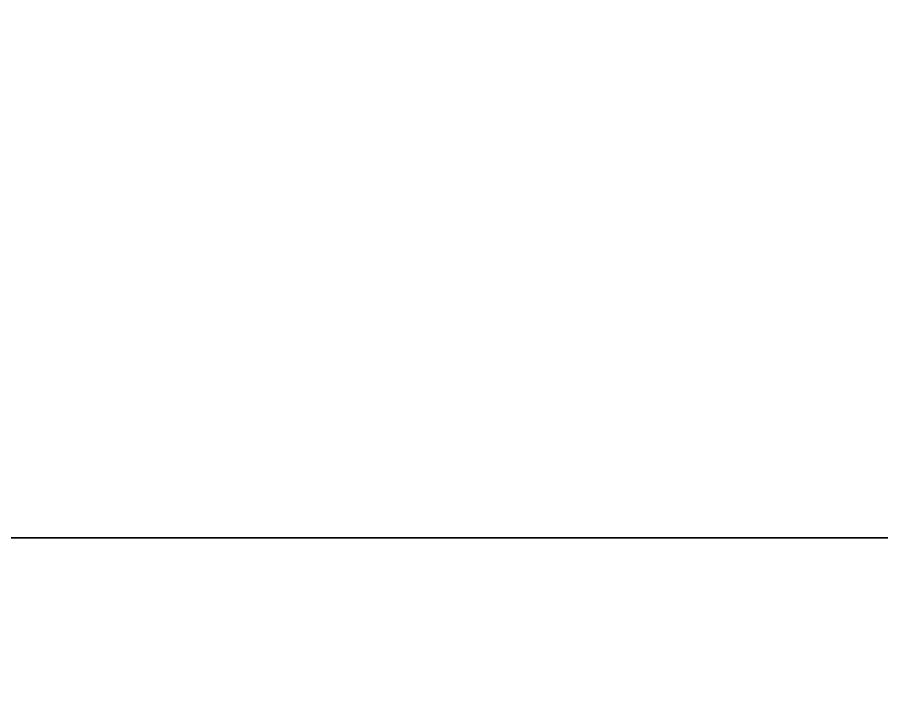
# Model space of a CAD drawing. Header units: millimetres. Extents: x -58 to 58, y -6 to 23.
# Drawn here: x 54.956 to 55.764, y -3.648 to -3.014 of the extents above; entities that cross this region are included whole.
import ezdxf

# ---------------------------------------------------------------- set-up
doc = ezdxf.new("R2010")
doc.units = ezdxf.units.MM
doc.header["$MEASUREMENT"] = 0
doc.layers.add('CL57_ASM', color=7, linetype='CONTINUOUS')

msp = doc.modelspace()

# ---------------------------------------------------------------- linework, layer by layer
at = {"layer": 'CL57_ASM'}
for p, q in [((-58, -3.5, -69.2), (58, -3.5, -69.2)), ((-58, -3.5, -69.2), (58, -3.5, -69.2)), ((-58, -3.5, -69.2), (58, -3.5, -69.2)), ((-58, -3.5, -69.2), (58, -3.5, -69.2)), ((-58, -3.5, -69.2), (58, -3.5, -69.2)), ((-58, -3.5, -69.2), (58, -3.5, -69.2)), ((-56, -3.5), (56, -3.5)), ((-56, -3.5), (56, -3.5)), ((-56, -3.5), (56, -3.5)), ((-56, -3.5), (56, -3.5)), ((-56, -3.5), (56, -3.5)), ((-56, -3.5), (56, -3.5)), ((54.5, -3.5, -45), (58, -3.5, -45)), ((54.5, -3.5, -17), (58, -3.5, -17)), ((58, -3.5, -22), (54.5, -3.5, -22)), ((54.5, -3.5, -45), (58, -3.5, -45)), ((58, -3.5, -50), (54.5, -3.5, -50)), ((58, -3.5, -50), (54.5, -3.5, -50)), ((54.5, -3.5, -17), (58, -3.5, -17)), ((58, -3.5, -22), (54.5, -3.5, -22)), ((54.5, -3.5, -45), (58, -3.5, -45)), ((54.5, -3.5, -17), (58, -3.5, -17)), ((58, -3.5, -22), (54.5, -3.5, -22)), ((54.5, -3.5, -45), (58, -3.5, -45)), ((58, -3.5, -50), (54.5, -3.5, -50)), ((58, -3.5, -50), (54.5, -3.5, -50)), ((54.5, -3.5, -17), (58, -3.5, -17)), ((58, -3.5, -22), (54.5, -3.5, -22)), ((54.5, -3.5, -45), (58, -3.5, -45)), ((54.5, -3.5, -17), (58, -3.5, -17)), ((58, -3.5, -22), (54.5, -3.5, -22)), ((54.5, -3.5, -45), (58, -3.5, -45)), ((58, -3.5, -50), (54.5, -3.5, -50)), ((58, -3.5, -50), (54.5, -3.5, -50)), ((54.5, -3.5, -17), (58, -3.5, -17)), ((58, -3.5, -22), (54.5, -3.5, -22))]:
    msp.add_line(p, q, dxfattribs=at)
for start, end in [(0, 180), (0, 180), (0, 180), (0, 180), (0, 180), (0, 180), (180, 0), (180, 0), (180, 0), (180, 0), (180, 0), (180, 0)]:
    msp.add_arc((54.5, -3.5, -33.5), 1.5, start, end, dxfattribs=at)

doc.saveas('drawing.dxf')
